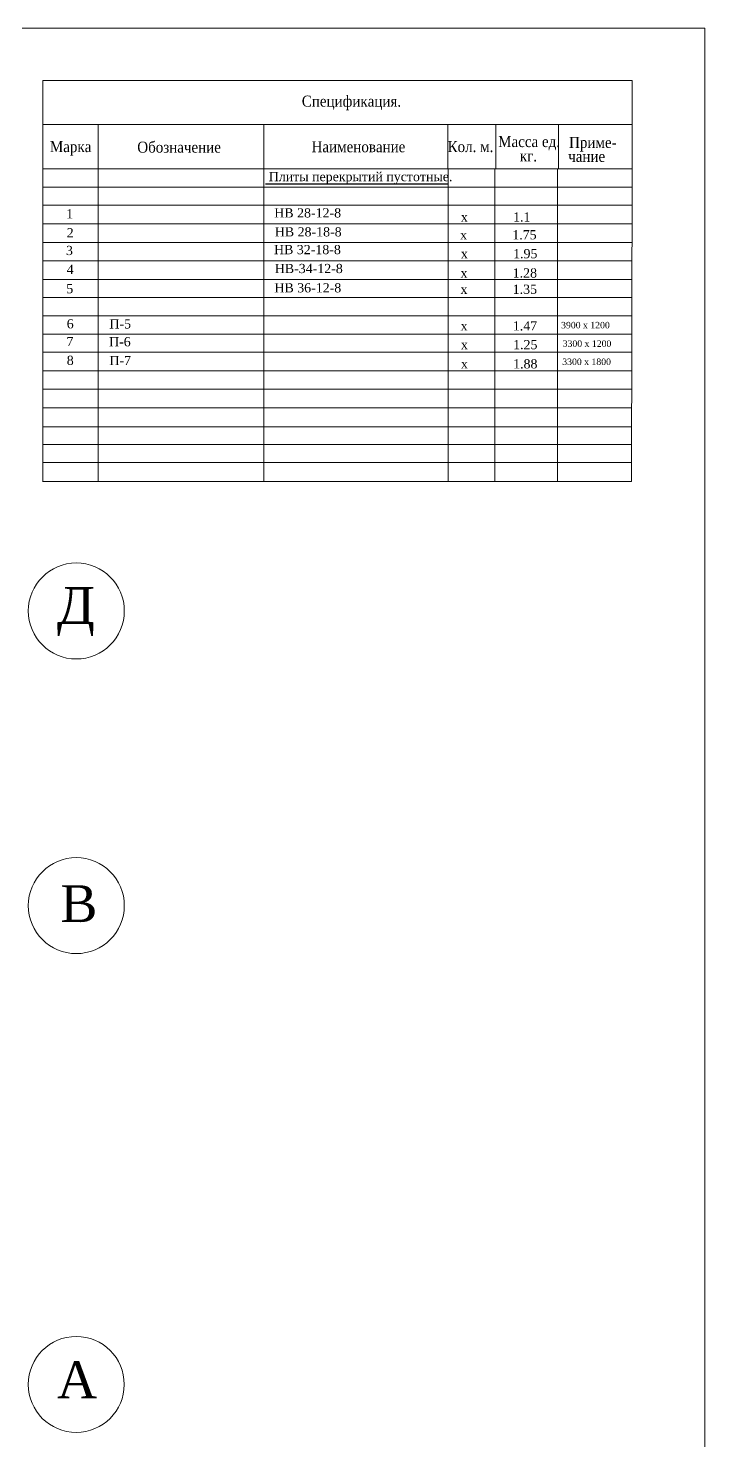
# Model space of a CAD drawing. Extents: x 1526320 to 3332998, y -546296 to 333165.
# Drawn here: x 1827546 to 1836729, y -459382 to -440207 of the extents above; entities that cross this region are included whole.
import ezdxf

# ---------------------------------------------------------------- set-up
doc = ezdxf.new("R2010")
doc.units = 0
doc.header["$LTSCALE"] = 500
doc.header["$MEASUREMENT"] = 0
for name, color, linetype, lineweight in [('Для печати', 250, 'CONTINUOUS', 0), ('КР. 1 эт. плиты', 250, 'CONTINUOUS', 0), ('КР. ОСИ', 34, 'CONTINUOUS', 18)]:
    doc.layers.add(name, color=color, linetype=linetype, lineweight=lineweight)
doc.styles.get("Standard").update_dxf_attribs({"font": 'TIMES.TTF', "height": 150})

msp = doc.modelspace()

# ---------------------------------------------------------------- linework, layer by layer
at = {"layer": 'Для печати', "color": 250, "linetype": 'Continuous', "lineweight": 0, "ltscale": 0.13}
msp.add_lwpolyline([(1836729.4, -468989.7), (1796626.8, -468989.7), (1796626.8, -440206.5), (1836729.4, -440206.5)], close=True, dxfattribs=at)
at = {"layer": 'КР. 1 эт. плиты', "color": 5, "linetype": 'Continuous', "lineweight": 15, "ltscale": 0.13}
for p, q in [((1835742.1, -442114.6), (1827742.6, -442114.6)), ((1828493.1, -442113.7), (1828493.1, -446359)), ((1830744, -442115.1), (1830744, -446358.4)), ((1833246.9, -442113.1), (1833246.9, -446358.5)), ((1833878.2, -442115.2), (1833878.2, -446359.2)), ((1834728.4, -442110.9), (1834728.4, -446361.6)), ((1827741.7, -442362.6), (1835738.9, -442362.6)), ((1835738.9, -442606.5), (1827739.3, -442606.5)), ((1827739.3, -442863.1), (1835736.9, -442863.1)), ((1827740.7, -443115.5), (1835735.4, -443115.5)), ((1835734.7, -443363.3), (1827741.1, -443363.3)), ((1835739.7, -443616.3), (1827737.7, -443616.3)), ((1827739.3, -443863.7), (1835740.1, -443863.7)), ((1835739.7, -444110.6), (1827737.7, -444110.6)), ((1835739.7, -444111.3), (1827737.7, -444111.3)), ((1827739.3, -444358.3), (1835740.1, -444358.3)), ((1835739.7, -444605.6), (1827737.7, -444605.6)), ((1835734.7, -444858.7), (1827741.1, -444858.7)), ((1827740.7, -445106.5), (1835735.4, -445106.5)), ((1827739.3, -445358.9), (1835736.9, -445358.9)), ((1835738.9, -445615.4), (1827742.6, -445615.4)), ((1827741.7, -445859), (1835738.9, -445859)), ((1827741.7, -445859.4), (1835738.9, -445859.4)), ((1835738.9, -446102.9), (1827739.3, -446102.9)), ((1827739.3, -446359.5), (1835736.9, -446359.5))]:
    msp.add_line(p, q, dxfattribs=at)
at = {"layer": 'КР. 1 эт. плиты', "color": 5, "linetype": 'Continuous', "lineweight": 30}
msp.add_line((1833242.7, -442323.7), (1830764.8, -442323.7), dxfattribs=at)
at = {"layer": 'КР. 1 эт. плиты', "color": 5, "linetype": 'Continuous', "lineweight": 15, "ltscale": 0.13}
for points in [[(1827742.5, -440914.9), (1835743.1, -440914.9), (1835743.1, -442114.7), (1827742.5, -442114.7)], [(1827742.5, -441514.9), (1835743.1, -441514.9), (1835743.1, -442114.7), (1827742.5, -442114.7)], [(1828492.8, -441514.9), (1830742.6, -441514.9), (1830742.6, -442114.7), (1828492.8, -442114.7)], [(1830742.6, -441514.9), (1833242.8, -441514.9), (1833242.8, -442114.7), (1830742.6, -442114.7)], [(1833242.8, -441514.9), (1833892.8, -441514.9), (1833892.8, -442114.7), (1833242.8, -442114.7)], [(1833892.8, -441514.9), (1834742.9, -441514.9), (1834742.9, -442114.7), (1833892.8, -442114.7)], [(1834742.9, -441514.9), (1835743.1, -441514.9), (1835743.1, -442114.7), (1834742.9, -442114.7)], [(1835735.8, -446358.9), (1827742.5, -446359.9), (1827742.5, -442114.7), (1835743.1, -442114.7)]]:
    msp.add_lwpolyline(points, close=True, dxfattribs=at)
at = {"layer": 'КР. ОСИ', "color": 250, "linetype": 'Continuous', "lineweight": 5}
for centre in [(1828198.4, -448117.4), (1828198.4, -452117.6), (1828197.3, -458617.3)]:
    msp.add_circle(centre, 651.5, dxfattribs=at)

# ---------------------------------------------------------------- texts
at = {"layer": 'КР. 1 эт. плиты', "color": 5, "linetype": 'Continuous', "lineweight": 15, "ltscale": 0.13, "width": 0.9}
for s, p in [('Спецификация.', (1831259.5, -441270.9)), ('Марка', (1827839.4, -441887.8)), ('Обозначение', (1829026, -441895.6)), ('Наименование', (1831392, -441889.8)), ('Кол. м.', (1833238.3, -441887.3)), ('Масса ед.', (1833925.1, -441819.4)), ('Приме-', (1834887.4, -441831.4)), ('кг.', (1834218.8, -442013.4)), ('чание', (1834875.7, -442020.5))]:
    msp.add_text(s, height=150, dxfattribs=at).set_placement(p)
at = {"layer": 'КР. 1 эт. плиты', "color": 5, "linetype": 'Continuous', "lineweight": 30}
for s, height, p in [('Плиты перекрытий пустотные.', 125, (1830810.7, -442282.7)), ('1', 125, (1828060.9, -442787.2)), ('НВ 28-12-8', 125, (1830885.7, -442775.2)), ('х', 125, (1833419, -442831.1)), ('1.1', 125, (1834127.4, -442831.1)), ('2', 125, (1828068, -443044.4)), ('НВ 28-18-8', 125, (1830892.7, -443032.4)), ('1.75', 125, (1834116.9, -443072.2)), ('х', 125, (1833408.5, -443072.2)), ('3', 125, (1828057.5, -443285.5)), ('НВ 32-18-8', 125, (1830882.3, -443273.5)), ('х', 125, (1833419, -443329.1)), ('1.95', 125, (1834127.4, -443329.1)), ('4', 125, (1828068, -443542.3)), ('НВ-34-12-8', 125, (1830892.7, -443530.3)), ('х', 125, (1833413.8, -443591.1)), ('1.28', 125, (1834122.1, -443591.1)), ('5', 125, (1828062.8, -443804.4)), ('НВ 36-12-8', 125, (1830887.5, -443792.4)), ('1.35', 125, (1834122.2, -443812.3)), ('х', 125, (1833413.8, -443812.3)), ('6', 125, (1828068.6, -444280.5)), ('П-5', 125, (1828647.3, -444282.6)), ('х', 125, (1833415.3, -444309.1)), ('1.47', 125, (1834123.7, -444309.1)), ('3900 х 1200', 87.5, (1834779.4, -444280)), ('7', 125, (1828064.3, -444522.3)), ('П-6', 125, (1828643, -444524.4)), ('х', 125, (1833419.6, -444563.9)), ('1.25', 125, (1834128, -444563.9)), ('3300 х 1200', 87.5, (1834800.7, -444531.5)), ('8', 125, (1828068.6, -444777.2)), ('П-7', 125, (1828647.3, -444779.3)), ('х', 125, (1833419.6, -444824.3)), ('1.88', 125, (1834128, -444824.3)), ('3300 х 1800', 87.5, (1834795.4, -444777.5))]:
    msp.add_text(s, height=height, dxfattribs=at).set_placement(p)
at = {"layer": 'КР. ОСИ', "color": 250, "linetype": 'Continuous', "lineweight": 5}
for s, p in [('Д', (1827934.3, -448292.8)), ('В', (1827980.9, -452339.7)), ('А', (1827935.5, -458804))]:
    msp.add_text(s, height=500, dxfattribs=at).set_placement(p)

doc.saveas('drawing.dxf')
